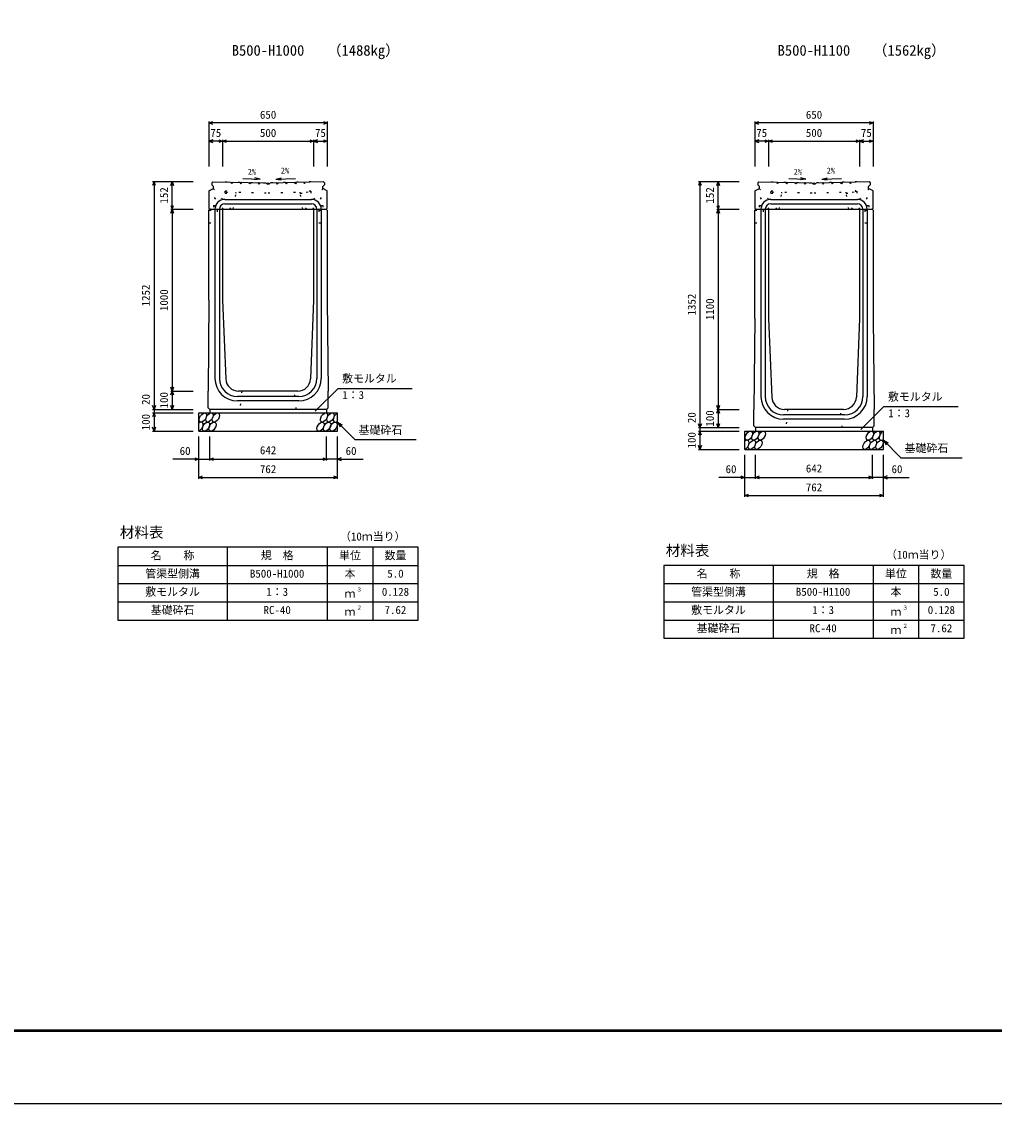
# Model space of a CAD drawing. Units: millimetres, scale not verified. Extents: x -12600 to 12600, y -5940 to 5940.
# Drawn here: x 1346 to 6691, y -5940 to 5 of the extents above; entities that cross this region are included whole.
import ezdxf
from ezdxf.enums import TextEntityAlignment as Align

# ---------------------------------------------------------------- set-up
doc = ezdxf.new("R2010")
doc.units = ezdxf.units.MM
doc.header["$LTSCALE"] = 40
doc.linetypes.add('DOTTED', pattern=[1.75, 0.25, -1.5])
for name, color, linetype, lineweight in [('0-0_DIM', 7, 'Continuous', 25), ('0-1_Defpoints', 5, 'Continuous', 25), ('0-2_HATCH', 6, 'Continuous', 25), ('0-3_HYO', 3, 'Continuous', 25), ('0-4_HYO2', 4, 'Continuous', 25), ('0-5_OUTLINE', 3, 'Continuous', 25), ('0-6_OUTLINE2', 4, 'DOTTED', 25), ('0-7_TXT', 7, 'Continuous', 25), ('0-8_WAKU', 3, 'Continuous', 25)]:
    doc.layers.add(name, color=color, linetype=linetype, lineweight=lineweight)
doc.styles.add('ＭＳ ゴシック', font='')
doc.styles.get('ＭＳ ゴシック').set_extended_font_data('MS Gothic')

msp = doc.modelspace()

# ---------------------------------------------------------------- linework, layer by layer
at = {"layer": '0-0_DIM'}
for p, q in [((2375, -544.04), (2375, -791.54)), ((3025, -551.54), (2375, -551.54)), ((3025, -544.04), (3025, -791.54)), ((5375, -544.04), (5375, -791.54)), ((6025, -551.54), (5375, -551.54)), ((6025, -544.04), (6025, -791.54)), ((2450, -651.54), (2375, -651.54)), ((2450, -644.04), (2450, -791.54)), ((2450, -651.54), (2950, -651.54)), ((2950, -644.04), (2950, -791.54)), ((2950, -651.54), (3025, -651.54)), ((5450, -651.54), (5375, -651.54)), ((5450, -644.04), (5450, -791.54)), ((5450, -651.54), (5950, -651.54)), ((5950, -644.04), (5950, -791.54)), ((5950, -651.54), (6025, -651.54)), ((2065.5, -873.54), (2288, -873.54)), ((2073, -873.54), (2073, -2125.54)), ((2173, -1025.54), (2173, -873.54)), ((5065.5, -873.54), (5288, -873.54)), ((5073, -873.54), (5073, -2225.54)), ((5173, -1025.54), (5173, -873.54)), ((2165.5, -1025.54), (2288, -1025.54)), ((2173, -1025.54), (2173, -2025.54)), ((5165.5, -1025.54), (5288, -1025.54)), ((5173, -1025.54), (5173, -2125.54)), ((2958.11, -2136.35), (3084.34, -2010.11)), ((3084.34, -2010.11), (3492.24, -2010.11)), ((2165.5, -2025.54), (2288, -2025.54)), ((2173, -2025.54), (2173, -2125.54)), ((2065.5, -2125.54), (2288, -2125.54)), ((2073, -2125.54), (2073, -2145.54)), ((5165.5, -2125.54), (5288, -2125.54)), ((5173, -2125.54), (5173, -2225.54)), ((5958.11, -2236.35), (6084.34, -2110.11)), ((6084.34, -2110.11), (6492.24, -2110.11)), ((2065.5, -2145.54), (2288, -2145.54)), ((2073, -2145.54), (2073, -2245.54)), ((3081, -2195.54), (3176.76, -2291.29)), ((3081, -2195.54), (3106.98, -2210.54)), ((3081, -2195.54), (3096, -2221.52)), ((2065.5, -2245.54), (2288, -2245.54)), ((5065.5, -2225.54), (5288, -2225.54)), ((5065.5, -2245.54), (5288, -2245.54)), ((5073, -2225.54), (5073, -2245.54)), ((5073, -2245.54), (5073, -2345.54)), ((2319, -2506.9), (2319, -2275.54)), ((2379, -2406.9), (2379, -2275.54)), ((3021, -2406.9), (3021, -2275.54)), ((3081, -2506.9), (3081, -2275.54)), ((3176.76, -2291.29), (3514.31, -2291.29)), ((6081, -2295.54), (6176.76, -2391.29)), ((6081, -2295.54), (6106.98, -2310.54)), ((6081, -2295.54), (6096, -2321.52)), ((5065.5, -2345.54), (5288, -2345.54)), ((5319, -2606.9), (5319, -2375.54)), ((5379, -2506.9), (5379, -2375.54)), ((6021, -2506.9), (6021, -2375.54)), ((6081, -2606.9), (6081, -2375.54)), ((2319, -2399.4), (2177.21, -2399.4)), ((2319, -2399.4), (2379, -2399.4)), ((2384, -2399.4), (3026, -2399.4)), ((3081, -2399.4), (3021, -2399.4)), ((3081, -2399.4), (3222.79, -2399.4)), ((6176.76, -2391.29), (6514.31, -2391.29)), ((2319, -2499.4), (3081, -2499.4)), ((5319, -2499.4), (5177.21, -2499.4)), ((5319, -2499.4), (5379, -2499.4)), ((5384, -2499.4), (6026, -2499.4)), ((6081, -2499.4), (6021, -2499.4)), ((6081, -2499.4), (6222.79, -2499.4)), ((5319, -2599.4), (6081, -2599.4))]:
    msp.add_line(p, q, dxfattribs=at)
for points in [[(2396.14, -559.23), (2375, -551.54), (2396.14, -543.84)], [(3003.86, -543.84), (3025, -551.54), (3003.86, -559.23)], [(5396.14, -559.23), (5375, -551.54), (5396.14, -543.84)], [(6003.86, -543.84), (6025, -551.54), (6003.86, -559.23)], [(2396.14, -643.84), (2375, -651.54), (2396.14, -659.23)], [(2428.86, -643.84), (2450, -651.54), (2428.86, -659.23)], [(2471.14, -659.23), (2450, -651.54), (2471.14, -643.84)], [(2928.86, -643.84), (2950, -651.54), (2928.86, -659.23)], [(2971.14, -643.84), (2950, -651.54), (2971.14, -659.23)], [(3003.86, -643.84), (3025, -651.54), (3003.86, -659.23)], [(5396.14, -643.84), (5375, -651.54), (5396.14, -659.23)], [(5428.86, -643.84), (5450, -651.54), (5428.86, -659.23)], [(5471.14, -659.23), (5450, -651.54), (5471.14, -643.84)], [(5928.86, -643.84), (5950, -651.54), (5928.86, -659.23)], [(5971.14, -643.84), (5950, -651.54), (5971.14, -659.23)], [(6003.86, -643.84), (6025, -651.54), (6003.86, -659.23)], [(2080.7, -894.68), (2073, -873.54), (2065.3, -894.68)], [(2165.3, -894.68), (2173, -873.54), (2180.7, -894.68)], [(5080.7, -894.68), (5073, -873.54), (5065.3, -894.68)], [(5165.3, -894.68), (5173, -873.54), (5180.7, -894.68)], [(2165.3, -1004.39), (2173, -1025.54), (2180.7, -1004.39)], [(5165.3, -1004.39), (5173, -1025.54), (5180.7, -1004.39)], [(2165.3, -1046.68), (2173, -1025.54), (2180.7, -1046.68)], [(5165.3, -1046.68), (5173, -1025.54), (5180.7, -1046.68)], [(2180.7, -2004.39), (2173, -2025.54), (2165.3, -2004.39)], [(2165.3, -2046.68), (2173, -2025.54), (2180.7, -2046.68)], [(2080.7, -2104.39), (2073, -2125.54), (2065.3, -2104.39)], [(2180.7, -2104.39), (2173, -2125.54), (2165.3, -2104.39)], [(5180.7, -2104.39), (5173, -2125.54), (5165.3, -2104.39)], [(5165.3, -2146.68), (5173, -2125.54), (5180.7, -2146.68)], [(2080.7, -2166.68), (2073, -2145.54), (2065.3, -2166.68)], [(2080.7, -2224.39), (2073, -2245.54), (2065.3, -2224.39)], [(5080.7, -2204.39), (5073, -2225.54), (5065.3, -2204.39)], [(5080.7, -2266.68), (5073, -2245.54), (5065.3, -2266.68)], [(5180.7, -2204.39), (5173, -2225.54), (5165.3, -2204.39)], [(5080.7, -2324.39), (5073, -2345.54), (5065.3, -2324.39)], [(2297.86, -2391.71), (2319, -2399.4), (2297.86, -2407.1)], [(2400.14, -2407.1), (2379, -2399.4), (2400.14, -2391.71)], [(2999.86, -2391.71), (3021, -2399.4), (2999.86, -2407.1)], [(3102.14, -2391.71), (3081, -2399.4), (3102.14, -2407.1)], [(2340.14, -2507.1), (2319, -2499.4), (2340.14, -2491.71)], [(3059.86, -2491.71), (3081, -2499.4), (3059.86, -2507.1)], [(5297.86, -2491.71), (5319, -2499.4), (5297.86, -2507.1)], [(5400.14, -2507.1), (5379, -2499.4), (5400.14, -2491.71)], [(5999.86, -2491.71), (6021, -2499.4), (5999.86, -2507.1)], [(6102.14, -2491.71), (6081, -2499.4), (6102.14, -2507.1)], [(5340.14, -2607.1), (5319, -2599.4), (5340.14, -2591.71)], [(6059.86, -2591.71), (6081, -2599.4), (6059.86, -2607.1)]]:
    msp.add_lwpolyline(points, dxfattribs=at)
at = {"layer": '0-1_Defpoints'}
msp.add_lwpolyline([(-4200, -5940), (12600, -5940), (12600, 5940), (-4200, 5940)], close=True, dxfattribs=at)
at = {"layer": '0-2_HATCH', "linetype": 'DOTTED'}
for p, q in [((2463.41, -936.82), (2464.63, -875.83)), ((2464.63, -875.83), (2700.03, -880.54)), ((2469.53, -930.94), (2470.63, -875.95)), ((2935.37, -875.59), (2700.03, -880.54)), ((2936.65, -936.57), (2935.37, -875.59)), ((5463.41, -936.82), (5464.63, -875.83)), ((5464.63, -875.83), (5700.03, -880.54)), ((5469.53, -930.94), (5470.63, -875.95)), ((5935.37, -875.59), (5700.03, -880.54)), ((5936.65, -936.57), (5935.37, -875.59)), ((2876.67, -937.84), (2876.54, -931.84)), ((2876.67, -937.84), (2936.65, -936.57)), ((5876.67, -937.84), (5876.54, -931.84)), ((5876.67, -937.84), (5936.65, -936.57))]:
    msp.add_line(p, q, dxfattribs=at)
for points in [[(2469.53, -930.94), (2700.06, -935.55), (2930.53, -930.7), (2929.37, -875.71)], [(2900.15, -884.81), (2895.83, -880.66), (2899.98, -876.33)], [(2899.98, -876.33), (2904.31, -880.49), (2900.15, -884.81)], [(5469.53, -930.94), (5700.06, -935.55), (5930.53, -930.7), (5929.37, -875.71)], [(5900.15, -884.81), (5895.83, -880.66), (5899.98, -876.33)], [(5899.98, -876.33), (5904.31, -880.49), (5900.15, -884.81)], [(2463.41, -936.82), (2523.4, -938.02), (2523.52, -932.02)], [(5463.41, -936.82), (5523.4, -938.02), (5523.52, -932.02)]]:
    msp.add_lwpolyline(points, dxfattribs=at)
for points in [[(2500.07, -876.54), (2504.23, -880.86), (2499.9, -885.02), (2495.74, -880.7)], [(2550.06, -877.54), (2554.22, -881.86), (2549.89, -886.02), (2545.73, -881.7)], [(2600.05, -878.54), (2604.21, -882.86), (2599.88, -887.02), (2595.72, -882.69)], [(2650.04, -879.54), (2654.2, -883.86), (2649.87, -888.02), (2645.71, -883.69)], [(2700.03, -880.54), (2704.27, -884.78), (2700.03, -889.02), (2695.79, -884.78)], [(2750.02, -879.49), (2754.34, -883.64), (2750.19, -887.97), (2745.86, -883.81)], [(2800.18, -886.92), (2795.85, -882.76), (2800.01, -878.43), (2804.33, -882.59)], [(2850, -877.38), (2854.33, -881.54), (2850.17, -885.87), (2845.84, -881.71)], [(5500.07, -876.54), (5504.23, -880.86), (5499.9, -885.02), (5495.74, -880.7)], [(5550.06, -877.54), (5554.22, -881.86), (5549.89, -886.02), (5545.73, -881.7)], [(5600.05, -878.54), (5604.21, -882.86), (5599.88, -887.02), (5595.72, -882.69)], [(5650.04, -879.54), (5654.2, -883.86), (5649.87, -888.02), (5645.71, -883.69)], [(5700.03, -880.54), (5704.27, -884.78), (5700.03, -889.02), (5695.79, -884.78)], [(5750.02, -879.49), (5754.34, -883.64), (5750.19, -887.97), (5745.86, -883.81)], [(5800.18, -886.92), (5795.85, -882.76), (5800.01, -878.43), (5804.33, -882.59)], [(5850, -877.38), (5854.33, -881.54), (5850.17, -885.87), (5845.84, -881.71)]]:
    msp.add_lwpolyline(points, close=True, dxfattribs=at)
at = {"layer": '0-2_HATCH'}
for centre, start_param, end_param in [((2323.3, -2220.54), 3.7419964, 7.318141), ((3078, -2170.54), 0.6666252, 4.1103269), ((6078, -2270.54), 0.6666252, 4.1103269), ((5323.3, -2320.54), 3.7419964, 7.318141)]:
    msp.add_ellipse(centre, major_axis=(14.54, 23.54), ratio=0.5792, start_param=start_param, end_param=end_param, dxfattribs=at)
for centre in [(2341.89, -2170.54), (2358.77, -2220.54), (2377.37, -2170.54), (2394.25, -2220.54), (2412.84, -2170.54), (2988.45, -2220.54), (3007.05, -2170.54), (3023.93, -2220.54), (3042.52, -2170.54), (3059.41, -2220.54), (5341.89, -2270.54), (5377.37, -2270.54), (5412.84, -2270.54), (6007.05, -2270.54), (6042.52, -2270.54), (5358.77, -2320.54), (5394.25, -2320.54), (5988.45, -2320.54), (6023.93, -2320.54), (6059.41, -2320.54)]:
    msp.add_ellipse(centre, major_axis=(14.54, 23.54), ratio=0.5792, dxfattribs=at)
at = {"layer": '0-3_HYO'}
for p, q in [((2475, -2883.64), (2475, -3283.64)), ((3025, -2883.64), (3025, -3283.64)), ((3275, -2883.64), (3275, -3283.64)), ((1875, -2983.64), (3525, -2983.64)), ((5475, -2983.64), (5475, -3383.64)), ((6025, -2983.64), (6025, -3383.64)), ((6275, -2983.64), (6275, -3383.64)), ((4875, -3083.64), (6525, -3083.64))]:
    msp.add_line(p, q, dxfattribs=at)
for points in [[(1875, -3283.64), (3525, -3283.64), (3525, -2883.64), (1875, -2883.64)], [(4875, -3383.64), (6525, -3383.64), (6525, -2983.64), (4875, -2983.64)]]:
    msp.add_lwpolyline(points, close=True, dxfattribs=at)
at = {"layer": '0-4_HYO2'}
for p, q in [((1875, -3083.64), (3525, -3083.64)), ((1875, -3183.64), (3525, -3183.64)), ((4875, -3183.64), (6525, -3183.64)), ((4875, -3283.64), (6525, -3283.64))]:
    msp.add_line(p, q, dxfattribs=at)
at = {"layer": '0-5_OUTLINE'}
for p, q in [((2396.68, -874.47), (2391, -880.04)), ((2391, -880.04), (2391, -891.04)), ((2400, -901.04), (2391, -891.04)), ((2396.68, -874.47), (2688, -880.3)), ((2688, -880.3), (2691, -883.54)), ((2691, -883.54), (2709, -883.54)), ((2709, -883.54), (2712, -880.28)), ((3000, -901.04), (3009, -891.04)), ((3009, -880.04), (3009, -891.04)), ((5396.68, -874.47), (5391, -880.04)), ((5391, -880.04), (5391, -891.04)), ((5400, -901.04), (5391, -891.04)), ((5396.68, -874.47), (5688, -880.3)), ((5688, -880.3), (5691, -883.54)), ((5691, -883.54), (5709, -883.54)), ((5709, -883.54), (5712, -880.28)), ((6000, -901.04), (6009, -891.04)), ((6009, -880.04), (6009, -891.04)), ((2375, -924.04), (2400, -911.04)), ((2375, -924.04), (2375, -1019.54)), ((2400, -911.04), (2400, -901.04)), ((3000, -911.04), (3000, -901.04)), ((3025, -924.04), (3000, -911.04)), ((3025, -1019.54), (3025, -924.04)), ((5375, -924.04), (5400, -911.04)), ((5375, -924.04), (5375, -1019.54)), ((5400, -911.04), (5400, -901.04)), ((6000, -911.04), (6000, -901.04)), ((6025, -924.04), (6000, -911.04)), ((6025, -1019.54), (6025, -924.04)), ((2375, -1019.54), (2381, -1025.54)), ((2375, -1031.54), (2381, -1025.54)), ((2375, -1525.54), (2375, -1031.54)), ((2381, -1025.54), (3019, -1025.54)), ((2450, -1025.54), (2450, -1525.54)), ((2950, -1025.54), (2950, -1525.54)), ((3019, -1025.54), (3025, -1019.54)), ((3019, -1025.54), (3025, -1031.54)), ((3025, -1031.54), (3025, -1525.54)), ((5375, -1019.54), (5381, -1025.54)), ((5375, -1031.54), (5381, -1025.54)), ((5375, -1625.54), (5375, -1031.54)), ((5381, -1025.54), (6019, -1025.54)), ((5450, -1025.54), (5450, -1625.54)), ((5950, -1025.54), (5950, -1625.54)), ((6019, -1025.54), (6025, -1019.54)), ((6019, -1025.54), (6025, -1031.54)), ((6025, -1031.54), (6025, -1625.54)), ((2375, -1525.54), (2370, -2025.54)), ((2450, -1525.54), (2467.31, -1958.33)), ((2950, -1525.54), (2932.69, -1958.33)), ((3025, -1525.54), (3030, -2025.54)), ((5375, -1625.54), (5370, -2125.54)), ((5450, -1625.54), (5467.31, -2058.33)), ((5950, -1625.54), (5932.69, -2058.33)), ((6025, -1625.54), (6030, -2125.54)), ((2370, -2116.54), (2370, -2025.54)), ((2862.74, -2025.54), (2537.26, -2025.54)), ((3030, -2116.54), (3030, -2025.54)), ((2370, -2116.54), (2379, -2125.54)), ((3021, -2125.54), (2379, -2125.54)), ((2379, -2125.54), (2379, -2145.54)), ((3021, -2125.54), (3030, -2116.54)), ((3021, -2125.54), (3021, -2145.54)), ((5370, -2216.54), (5370, -2125.54)), ((5862.74, -2125.54), (5537.26, -2125.54)), ((6030, -2216.54), (6030, -2125.54)), ((2319, -2145.54), (3081, -2145.54)), ((2319, -2245.54), (2319, -2145.54)), ((3081, -2245.54), (3081, -2145.54)), ((2319, -2245.54), (3081, -2245.54)), ((5319, -2245.54), (6081, -2245.54)), ((5319, -2345.54), (5319, -2245.54)), ((5370, -2216.54), (5379, -2225.54)), ((6021, -2225.54), (5379, -2225.54)), ((5379, -2225.54), (5379, -2245.54)), ((6021, -2225.54), (6030, -2216.54)), ((6021, -2225.54), (6021, -2245.54)), ((6081, -2345.54), (6081, -2245.54)), ((5319, -2345.54), (6081, -2345.54))]:
    msp.add_line(p, q, dxfattribs=at)
for points in [[(2712, -880.28), (3003, -874.16), (3009, -880.04)], [(5712, -880.28), (6003, -874.16), (6009, -880.04)]]:
    msp.add_lwpolyline(points, dxfattribs=at)
for centre, start, end in [((2537.26, -1955.54), 182.29061, 270), ((2862.74, -1955.54), 270, 357.70939), ((5537.26, -2055.54), 182.29061, 270), ((5862.74, -2055.54), 270, 357.70939)]:
    msp.add_arc(centre, 70, start, end, dxfattribs=at)
at = {"layer": '0-6_OUTLINE2'}
for p, q in [((2454.23, -1025.54), (2376.63, -923.19)), ((2398.51, -911.81), (2496.88, -1025.54)), ((2508.5, -1025.54), (2523.36, -937.83)), ((2891.5, -1025.54), (2876.64, -937.83)), ((3001.49, -911.81), (2903.12, -1025.54)), ((2945.77, -1025.54), (3023.37, -923.19)), ((5454.23, -1025.54), (5376.63, -923.19)), ((5398.51, -911.81), (5496.88, -1025.54)), ((5508.5, -1025.54), (5523.36, -937.83)), ((5891.5, -1025.54), (5876.64, -937.83)), ((6001.49, -911.81), (5903.12, -1025.54)), ((5945.77, -1025.54), (6023.37, -923.19)), ((2399, -1005.04), (2411, -1005.04)), ((2399, -1005.04), (2399, -1030.04)), ((2411, -1005.04), (2411, -1030.04)), ((2989, -1005.02), (3001, -1005.02)), ((2989, -1005.02), (2989, -1030.02)), ((3001, -1005.02), (3001, -1030.02)), ((5399, -1005.04), (5411, -1005.04)), ((5399, -1005.04), (5399, -1030.04)), ((5411, -1005.04), (5411, -1030.04)), ((5989, -1005.02), (6001, -1005.02)), ((5989, -1005.02), (5989, -1030.02)), ((6001, -1005.02), (6001, -1030.02)), ((2979.45, -1030.04), (2979.45, -1100.54)), ((2979.45, -1030.04), (3023.5, -1030.04)), ((5979.45, -1030.04), (5979.45, -1100.54)), ((5979.45, -1030.04), (6023.5, -1030.04)), ((2375, -1100.54), (2420, -1100.54)), ((2979.45, -1100.54), (3024.45, -1100.54)), ((5375, -1100.54), (5420, -1100.54)), ((5979.45, -1100.54), (6024.45, -1100.54)), ((2555, -2025.54), (2545, -2125.54)), ((2855, -2125.54), (2845, -2025.54)), ((5555, -2125.54), (5545, -2225.54)), ((5855, -2225.54), (5845, -2125.54))]:
    msp.add_line(p, q, dxfattribs=at)
at = {"layer": '0-6_OUTLINE2', "linetype": 'Continuous'}
for p, q in [((2462, -971.54), (2938, -971.54)), ((2462, -995.54), (2938, -995.54)), ((5462, -971.54), (5938, -971.54)), ((5462, -995.54), (5938, -995.54)), ((2408, -1025.54), (2408, -1955.54)), ((2432, -1025.54), (2432, -1955.54)), ((2968, -1025.54), (2968, -1955.54)), ((2992, -1025.54), (2992, -1955.54)), ((5408, -1025.54), (5408, -2055.54)), ((5432, -1025.54), (5432, -2055.54)), ((5968, -1025.54), (5968, -2055.54)), ((5992, -1025.54), (5992, -2055.54)), ((2868, -2055.54), (2532, -2055.54)), ((2868, -2079.54), (2532, -2079.54)), ((5868, -2155.54), (5532, -2155.54)), ((5868, -2179.54), (5532, -2179.54))]:
    msp.add_line(p, q, dxfattribs=at)
at = {"layer": '0-6_OUTLINE2'}
for points in [[(2376.5, -1030.04), (2420, -1030.04), (2420, -1100.54)], [(5376.5, -1030.04), (5420, -1030.04), (5420, -1100.54)]]:
    msp.add_lwpolyline(points, dxfattribs=at)
at = {"layer": '0-6_OUTLINE2', "linetype": 'Continuous'}
for centre, radius, start, end in [((2462, -1025.54), 54, 90, 180), ((2462, -1025.54), 30, 90, 180), ((2938, -1025.54), 54, 0, 90), ((2938, -1025.54), 30, 0, 90), ((5462, -1025.54), 54, 90, 180), ((5462, -1025.54), 30, 90, 180), ((5938, -1025.54), 54, 0, 90), ((5938, -1025.54), 30, 0, 90), ((2532, -1955.54), 124, 180, 270), ((2532, -1955.54), 100, 180, 270), ((2868, -1955.54), 100, 270, 0), ((2868, -1955.54), 124, 270, 0), ((5532, -2055.54), 124, 180, 270), ((5532, -2055.54), 100, 180, 270), ((5868, -2055.54), 100, 270, 0), ((5868, -2055.54), 124, 270, 0)]:
    msp.add_arc(centre, radius, start, end, dxfattribs=at)
at = {"layer": '0-7_TXT'}
for p, q in [((2561.03, -857.75), (2655.58, -859.64)), ((2655.58, -859.64), (2625.93, -864.26)), ((2655.58, -859.64), (2626.14, -853.85)), ((2742.64, -859.64), (2772.07, -853.81)), ((2742.64, -859.64), (2850.38, -857.37)), ((2742.64, -859.64), (2772.28, -864.22)), ((5561.03, -857.75), (5655.58, -859.64)), ((5655.58, -859.64), (5625.93, -864.26)), ((5655.58, -859.64), (5626.14, -853.85)), ((5742.64, -859.64), (5772.07, -853.81)), ((5742.64, -859.64), (5850.38, -857.37)), ((5742.64, -859.64), (5772.28, -864.22))]:
    msp.add_line(p, q, dxfattribs=at)
at = {"layer": '0-8_WAKU', "lineweight": 50}
msp.add_lwpolyline([(-3800, -5540), (12200, -5540), (12200, 5540), (-3800, 5540)], close=True, dxfattribs=at)

# ---------------------------------------------------------------- texts
at = {"layer": '0-0_DIM', "style": 'ＭＳ ゴシック'}
for s, p in [('650', (2655, -541.54)), ('650', (5655, -541.54)), ('75', (2382.5, -641.54)), ('500', (2655, -641.54)), ('75', (2957.5, -641.54)), ('75', (5382.5, -641.54)), ('500', (5655, -641.54)), ('75', (5957.5, -641.54)), ('敷モルタル', (3106.38, -1991.38)), ('1：3', (3107.38, -2082.07)), ('敷モルタル', (6106.38, -2091.38)), ('1：3', (6107.38, -2182.07)), ('基礎砕石', (3197.32, -2274.12)), ('基礎砕石', (6197.32, -2374.12)), ('60', (2214, -2389.4)), ('642', (2655, -2385.54)), ('60', (3126, -2389.4)), ('762', (2655, -2489.4)), ('60', (5214, -2489.4)), ('642', (5655, -2485.54)), ('60', (6126, -2489.4)), ('762', (5655, -2589.4))]:
    msp.add_text(s, height=43.99, dxfattribs=at).set_placement(p, align=Align.BOTTOM_LEFT)
for s, p in [('152', (2163, -994.54)), ('152', (5163, -994.54)), ('1252', (2063, -1559.54)), ('1000', (2163, -1585.54)), ('1352', (5063, -1609.54)), ('1100', (5163, -1635.54)), ('20', (2063, -2101.22)), ('100', (2163, -2120.54)), ('100', (5163, -2220.54)), ('100', (2063, -2240.54)), ('20', (5063, -2201.22)), ('100', (5063, -2340.54))]:
    msp.add_text(s, height=43.99, rotation=90, dxfattribs=at).set_placement(p, align=Align.BOTTOM_LEFT)
at = {"layer": '0-7_TXT', "style": 'ＭＳ ゴシック'}
for s, height, p in [('（1488kg）', 58.65, (3023.7, -199.56)), ('（1562kg）', 58.65, (6023.7, -199.56)), ('B500-H1000', 58.65, (2500, -199.56)), ('B500-H1100', 58.65, (5500, -199.56)), ('2%', 32.99, (2588.45, -846.32)), ('2%', 32.99, (2770.1, -839.75)), ('2%', 32.99, (5588.45, -846.32)), ('2%', 32.99, (5770.1, -839.75)), ('材料表', 58.65, (1885, -2848.64)), ('（10ｍ当り）', 43.99, (3095, -2859.64)), ('名\u3000\u3000称', 43.99, (2055, -2963.64)), ('規\u3000格', 43.99, (2660, -2963.64)), ('単位', 43.99, (3090, -2963.64)), ('数量', 43.99, (3340, -2963.64)), ('材料表', 58.65, (4885, -2948.64)), ('（10ｍ当り）', 43.99, (6095, -2959.64)), ('管渠型側溝', 43.99, (2025, -3063.64)), ('B500-H1000', 43.99, (2600, -3063.64)), ('本', 43.99, (3120, -3063.64)), ('5.0', 43.99, (3355, -3063.64)), ('名\u3000\u3000称', 43.99, (5055, -3063.64)), ('規\u3000格', 43.99, (5660, -3063.64)), ('単位', 43.99, (6090, -3063.64)), ('数量', 43.99, (6340, -3063.64)), ('敷モルタル', 43.99, (2025, -3163.64)), ('1：3', 43.99, (2690, -3163.64)), ('ｍ', 43.99, (3120, -3173.64)), ('３', 21.99, (3185.54, -3133.27)), ('0.128', 43.99, (3325, -3163.64)), ('管渠型側溝', 43.99, (5025, -3163.64)), ('B500-H1100', 43.99, (5600, -3163.64)), ('本', 43.99, (6120, -3163.64)), ('5.0', 43.99, (6355, -3163.64)), ('基礎砕石', 43.99, (2055, -3263.64)), ('RC-40', 43.99, (2675, -3263.64)), ('２', 21.99, (3185.54, -3233.27)), ('7.62', 43.99, (3340, -3263.64)), ('敷モルタル', 43.99, (5025, -3263.64)), ('1：3', 43.99, (5690, -3263.64)), ('３', 21.99, (6185.54, -3233.27)), ('0.128', 43.99, (6325, -3263.64)), ('ｍ', 43.99, (3120, -3273.64)), ('ｍ', 43.99, (6120, -3273.64)), ('基礎砕石', 43.99, (5055, -3363.64)), ('RC-40', 43.99, (5675, -3363.64)), ('ｍ', 43.99, (6120, -3373.64)), ('２', 21.99, (6185.54, -3333.27)), ('7.62', 43.99, (6340, -3363.64))]:
    msp.add_text(s, height=height, dxfattribs=at).set_placement(p, align=Align.BOTTOM_LEFT)

doc.saveas('drawing.dxf')
